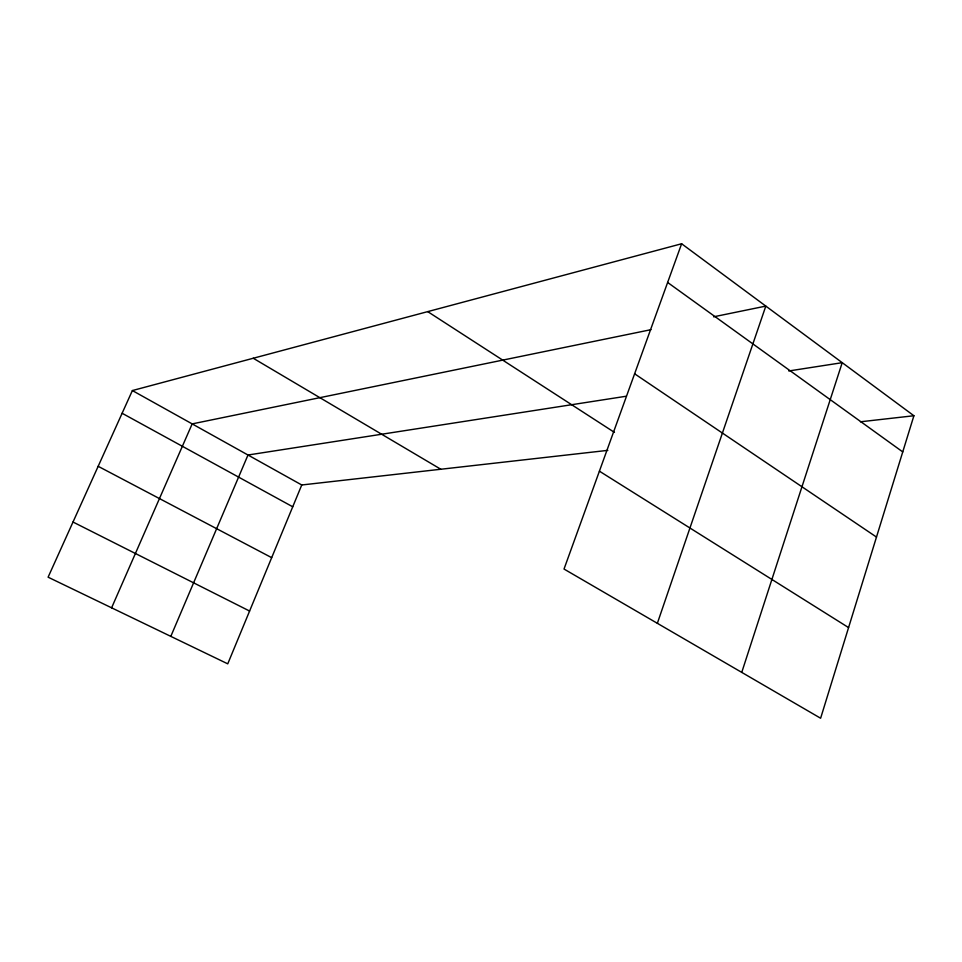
<?xml version="1.0" encoding="UTF-8"?>
<svg xmlns="http://www.w3.org/2000/svg" width="962" height="962" viewBox="0 0 962 962"><rect width="100%" height="100%" fill="white"/><g stroke="black" fill="none" stroke-linecap="round" stroke-linejoin="round"><path stroke-width="1.44" d="M913.9 415.74L820.622 718.241L564.021 569.047L681.625 243.759L913.9 415.74L860.461 421.789M741.75 672.378L842.219 362.674L788.78 370.971M657.359 623.316L765.812 306.096L713.612 316.811M607.828 450.36L301.755 484.98L227.754 663.84L48.1 577.188L132.371 390.56L681.625 243.759M170.815 636.375L247.992 455.014L626.394 396.212M111.604 607.816L192.172 423.893L650.973 329.677M73.004 522.029L249.591 611.05M98.172 466.305L271.681 557.659M122.114 413.263L292.737 506.782M132.371 390.56L301.755 484.98M253.246 358.249L440.824 469.252M599.41 471.176L848.58 627.585M427.717 311.616L614.465 432.395M634.607 373.785L876.49 537.073M667.628 282.455L902.753 451.912"/></g></svg>
